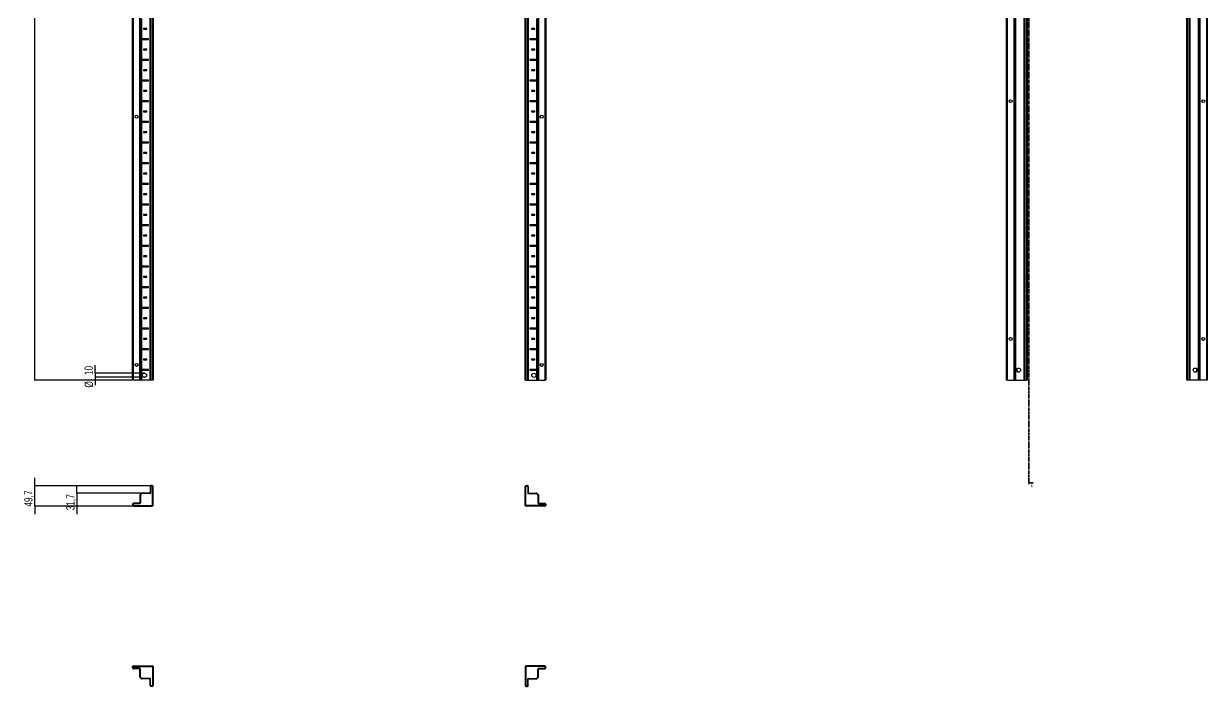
# Model space of a CAD drawing. Header units: millimetres. Extents: x -250 to 5425, y -1747 to 1452.
# Drawn here: x -250 to 2612, y -1747 to -144 of the extents above; entities that cross this region are included whole.
import ezdxf

# ---------------------------------------------------------------- set-up
doc = ezdxf.new("R2010")
doc.units = ezdxf.units.MM
doc.linetypes.add('CENTER', pattern=[10.16, 6.35, -1.27, 1.27, -1.27])
doc.layers.add('FORMAT', color=7, linetype='Continuous')
doc.styles.add('SLDTEXTSTYLE0', font='TXT', dxfattribs={"width": 0.75})
doc.dimstyles.new('SLDDIMSTYLE0', dxfattribs={"dimtxt": 20, "dimasz": 10, "dimexe": 0, "dimexo": 0.0625, "dimgap": 5, "dimtad": 2, "dimdec": 1, "dimrnd": 1e-09, "dimzin": 12, "dimdsep": 46, "dimtxsty": 'SLDTEXTSTYLE0', "dimsah": 1, "dimcen": 0.09, "dimadec": 0, "dimazin": 3, "dimtfac": 1, "dimtofl": 0, "dimtmove": 0, "dimatfit": 3, "dimfxl": 0, "dimfrac": 2, "dimtolj": 1, "dimtzin": 12, "dimarcsym": 0})
doc.dimstyles.new('SLDDIMSTYLE1', dxfattribs={"dimtxt": 20, "dimasz": 10, "dimexe": 0, "dimexo": 0.0625, "dimgap": 5, "dimtad": 2, "dimdec": 1, "dimrnd": 1e-09, "dimzin": 12, "dimdsep": 46, "dimtxsty": 'SLDTEXTSTYLE0', "dimsah": 1, "dimcen": 0.09, "dimadec": 0, "dimazin": 3, "dimtfac": 1, "dimtmove": 0, "dimatfit": 0, "dimfxl": 0, "dimfrac": 2, "dimtolj": 1, "dimtzin": 12, "dimarcsym": 0})

# ---------------------------------------------------------------- blocks, each defined once
blk = doc.blocks.new('_D')
at = {"layer": 'FORMAT'}
for p, q in [((35.2, 892.8), (-225.3, 892.8)), ((-224.3, 892.8), (-224.3, -1006.2)), ((35.2, -1006.2), (-225.3, -1006.2))]:
    blk.add_line(p, q, dxfattribs=at)
for points in [[(-224.3, 892.8), (-225.9, 882.8), (-222.8, 882.8)], [(-224.3, -1006.2), (-222.8, -996.2), (-225.9, -996.2)]]:
    blk.add_solid(points, dxfattribs=at)
at = {"layer": 'FORMAT', "insert": (-250.1, -86.3), "char_height": 20, "attachment_point": 1, "rotation": 90, "style": 'SLDTEXTSTYLE0'}
blk.add_mtext('1899', dxfattribs=at)
blk = doc.blocks.new('_D_3')
at = {"layer": 'FORMAT'}
for p, q in [((-77.2, -989.7), (-77.2, -970.5)), ((41.6, -989.7), (-78.2, -989.7)), ((41.6, -999.7), (-78.2, -999.7)), ((-77.2, -989.7), (-77.2, -999.7)), ((-77.2, -999.7), (-77.2, -1019))]:
    blk.add_line(p, q, dxfattribs=at)
for points in [[(-77.2, -989.7), (-75.7, -979.7), (-78.7, -979.7)], [(-77.2, -999.7), (-78.7, -1009.7), (-75.7, -1009.7)]]:
    blk.add_solid(points, dxfattribs=at)
at = {"layer": 'FORMAT', "char_height": 20, "attachment_point": 1, "rotation": 90, "style": 'SLDTEXTSTYLE0'}
for s, insert in [('10', (-103.3, -994.4)), ('%%c', (-103, -1024.6))]:
    blk.add_mtext(s, dxfattribs=dict(at, insert=insert))
blk = doc.blocks.new('_D_5')
at = {"layer": 'FORMAT'}
for p, q in [((-223.4, -1261.8), (-223.4, -1242.5)), ((57.3, -1261.8), (-224.4, -1261.8)), ((-223.4, -1311.5), (-223.4, -1261.8)), ((14.8, -1311.5), (-224.4, -1311.5)), ((-223.4, -1311.5), (-223.4, -1330.7))]:
    blk.add_line(p, q, dxfattribs=at)
for points in [[(-223.4, -1261.8), (-221.8, -1251.8), (-224.9, -1251.8)], [(-223.4, -1311.5), (-224.9, -1321.5), (-221.8, -1321.5)]]:
    blk.add_solid(points, dxfattribs=at)
at = {"layer": 'FORMAT', "insert": (-249.1, -1312.5), "char_height": 20, "attachment_point": 1, "rotation": 90, "style": 'SLDTEXTSTYLE0'}
blk.add_mtext('49,7', dxfattribs=at)
blk = doc.blocks.new('_D_6')
at = {"layer": 'FORMAT'}
for p, q in [((35.2, -1279.8), (-122.7, -1279.8)), ((-121.7, -1279.8), (-121.7, -1260.5)), ((-121.7, -1279.8), (-121.7, -1311.5)), ((14.8, -1311.5), (-122.7, -1311.5)), ((-121.7, -1311.5), (-121.7, -1330.7))]:
    blk.add_line(p, q, dxfattribs=at)
for points in [[(-121.7, -1279.8), (-120.2, -1269.8), (-123.3, -1269.8)], [(-121.7, -1311.5), (-123.3, -1321.5), (-120.2, -1321.5)]]:
    blk.add_solid(points, dxfattribs=at)
at = {"layer": 'FORMAT', "insert": (-147.5, -1321.5), "char_height": 20, "attachment_point": 1, "rotation": 90, "style": 'SLDTEXTSTYLE0'}
blk.add_mtext('31,7', dxfattribs=at)

msp = doc.modelspace()

# ---------------------------------------------------------------- linework, layer by layer
at = {"color": 7, "linetype": 'CENTER', "lineweight": 35}
msp.add_line((2179.83, 1344.64), (2179.83, -1258.12), dxfattribs=at)
at = {"color": 7, "linetype": 'Continuous', "lineweight": 25}
for p, q in [((12.79, -1006.24), (12.79, 892.76)), ((30.79, -1006.24), (30.79, 892.76)), ((32.58, -1006.24), (32.58, 892.76)), ((32.62, -1006.24), (32.62, 892.76)), ((55.29, -1006.24), (55.29, 892.76)), ((62.49, 892.76), (62.49, -1006.24)), ((962.49, -1006.24), (962.49, 892.76)), ((969.69, 892.76), (969.69, -1006.24)), ((992.36, 892.76), (992.36, -1006.24)), ((992.4, 892.76), (992.4, -1006.24)), ((994.19, 892.76), (994.19, -1006.24)), ((1012.19, 892.76), (1012.19, -1006.24)), ((2126.39, -1006.24), (2126.39, 892.76)), ((2146.19, 892.76), (2146.19, -1006.24)), ((2146.22, 892.76), (2146.22, -1006.24)), ((2168.89, -1006.24), (2168.89, 892.76)), ((2176.09, 892.76), (2176.09, -1006.24)), ((2562.09, -1006.24), (2562.09, 892.76)), ((2569.29, 892.76), (2569.29, -1006.24)), ((2591.97, -1006.24), (2591.97, 892.76)), ((2592, -1006.24), (2592, 892.76)), ((2611.79, 892.76), (2611.79, -1006.24)), ((2144.39, -180.99), (2144.39, -132.49)), ((2593.79, -132.49), (2593.79, -180.99)), ((47.14, -155.99), (39.14, -155.99)), ((39.14, -155.99), (39.14, -157.49)), ((39.89, -156.74), (39.14, -155.99)), ((39.89, -156.74), (39.14, -157.49)), ((39.14, -157.49), (47.14, -157.49)), ((46.39, -156.74), (39.89, -156.74)), ((46.39, -156.74), (47.14, -155.99)), ((46.39, -156.74), (47.14, -157.49)), ((47.14, -157.49), (47.14, -155.99)), ((985.84, -155.99), (977.84, -155.99)), ((977.84, -155.99), (977.84, -157.49)), ((978.59, -156.74), (977.84, -155.99)), ((978.59, -156.74), (977.84, -157.49)), ((977.84, -157.49), (985.84, -157.49)), ((978.59, -156.74), (985.09, -156.74)), ((985.09, -156.74), (985.84, -155.99)), ((985.09, -156.74), (985.84, -157.49)), ((985.84, -157.49), (985.84, -155.99)), ((34.75, -181.1), (34.75, -182.39)), ((35.39, -181.74), (34.75, -181.1)), ((35.39, -181.74), (34.75, -182.39)), ((51.64, -180.99), (35.24, -180.99)), ((35.24, -182.49), (51.64, -182.49)), ((50.89, -181.74), (35.39, -181.74)), ((50.89, -181.74), (51.64, -180.99)), ((50.89, -181.74), (51.64, -182.49)), ((51.64, -182.49), (51.64, -180.99)), ((989.74, -180.99), (973.34, -180.99)), ((973.34, -180.99), (973.34, -182.49)), ((974.09, -181.74), (973.34, -180.99)), ((974.09, -181.74), (973.34, -182.49)), ((973.34, -182.49), (989.74, -182.49)), ((974.09, -181.74), (989.59, -181.74)), ((989.59, -181.74), (990.23, -181.1)), ((989.59, -181.74), (990.23, -182.39)), ((990.23, -182.39), (990.23, -181.1)), ((2144.46, -181.1), (2144.39, -180.99)), ((2144.39, -180.99), (2144.39, -182.49)), ((2144.39, -182.49), (2144.46, -182.39)), ((2144.39, -230.99), (2144.39, -182.49)), ((2144.46, -182.39), (2144.46, -181.1)), ((2593.79, -180.99), (2593.73, -181.1)), ((2593.73, -181.1), (2593.73, -182.39)), ((2593.73, -182.39), (2593.79, -182.49)), ((2593.79, -182.49), (2593.79, -180.99)), ((2593.79, -182.49), (2593.79, -230.99)), ((47.14, -205.99), (39.14, -205.99)), ((39.14, -205.99), (39.14, -207.49)), ((39.89, -206.74), (39.14, -205.99)), ((39.89, -206.74), (39.14, -207.49)), ((39.14, -207.49), (47.14, -207.49)), ((46.39, -206.74), (39.89, -206.74)), ((46.39, -206.74), (47.14, -205.99)), ((46.39, -206.74), (47.14, -207.49)), ((47.14, -207.49), (47.14, -205.99)), ((985.84, -205.99), (977.84, -205.99)), ((977.84, -205.99), (977.84, -207.49)), ((978.59, -206.74), (977.84, -205.99)), ((978.59, -206.74), (977.84, -207.49)), ((977.84, -207.49), (985.84, -207.49)), ((978.59, -206.74), (985.09, -206.74)), ((985.09, -206.74), (985.84, -205.99)), ((985.09, -206.74), (985.84, -207.49)), ((985.84, -207.49), (985.84, -205.99)), ((34.75, -231.1), (34.75, -232.39)), ((35.39, -231.74), (34.75, -231.1)), ((35.39, -231.74), (34.75, -232.39)), ((51.64, -230.99), (35.24, -230.99)), ((35.24, -232.49), (51.64, -232.49)), ((50.89, -231.74), (35.39, -231.74)), ((47.14, -255.99), (39.14, -255.99)), ((39.14, -255.99), (39.14, -257.49)), ((39.89, -256.74), (39.14, -255.99)), ((39.89, -256.74), (39.14, -257.49)), ((39.14, -257.49), (47.14, -257.49)), ((46.39, -256.74), (39.89, -256.74)), ((46.39, -256.74), (47.14, -255.99)), ((46.39, -256.74), (47.14, -257.49)), ((47.14, -257.49), (47.14, -255.99)), ((50.89, -231.74), (51.64, -230.99)), ((50.89, -231.74), (51.64, -232.49)), ((51.64, -232.49), (51.64, -230.99)), ((989.74, -230.99), (973.34, -230.99)), ((973.34, -230.99), (973.34, -232.49)), ((974.09, -231.74), (973.34, -230.99)), ((974.09, -231.74), (973.34, -232.49)), ((973.34, -232.49), (989.74, -232.49)), ((974.09, -231.74), (989.59, -231.74)), ((985.84, -255.99), (977.84, -255.99)), ((977.84, -255.99), (977.84, -257.49)), ((978.59, -256.74), (977.84, -255.99)), ((978.59, -256.74), (977.84, -257.49)), ((977.84, -257.49), (985.84, -257.49)), ((978.59, -256.74), (985.09, -256.74)), ((985.09, -256.74), (985.84, -255.99)), ((985.09, -256.74), (985.84, -257.49)), ((985.84, -257.49), (985.84, -255.99)), ((989.59, -231.74), (990.23, -231.1)), ((989.59, -231.74), (990.23, -232.39)), ((990.23, -232.39), (990.23, -231.1)), ((2144.46, -231.1), (2144.39, -230.99)), ((2144.39, -230.99), (2144.39, -232.49)), ((2144.39, -232.49), (2144.46, -232.39)), ((2144.39, -280.99), (2144.39, -232.49)), ((2144.46, -232.39), (2144.46, -231.1)), ((2593.79, -230.99), (2593.73, -231.1)), ((2593.73, -231.1), (2593.73, -232.39)), ((2593.73, -232.39), (2593.79, -232.49)), ((2593.79, -232.49), (2593.79, -230.99)), ((2593.79, -232.49), (2593.79, -280.99)), ((34.75, -281.1), (34.75, -282.39)), ((35.39, -281.74), (34.75, -281.1)), ((35.39, -281.74), (34.75, -282.39)), ((51.64, -280.99), (35.24, -280.99)), ((35.24, -282.49), (51.64, -282.49)), ((50.89, -281.74), (35.39, -281.74)), ((50.89, -281.74), (51.64, -280.99)), ((50.89, -281.74), (51.64, -282.49)), ((51.64, -282.49), (51.64, -280.99)), ((989.74, -280.99), (973.34, -280.99)), ((973.34, -280.99), (973.34, -282.49)), ((974.09, -281.74), (973.34, -280.99)), ((974.09, -281.74), (973.34, -282.49)), ((973.34, -282.49), (989.74, -282.49)), ((974.09, -281.74), (989.59, -281.74)), ((989.59, -281.74), (990.23, -281.1)), ((989.59, -281.74), (990.23, -282.39)), ((990.23, -282.39), (990.23, -281.1)), ((2144.46, -281.1), (2144.39, -280.99)), ((2144.39, -280.99), (2144.39, -282.49)), ((2144.39, -282.49), (2144.46, -282.39)), ((2144.39, -330.99), (2144.39, -282.49)), ((2144.46, -282.39), (2144.46, -281.1)), ((2593.79, -280.99), (2593.73, -281.1)), ((2593.73, -281.1), (2593.73, -282.39)), ((2593.73, -282.39), (2593.79, -282.49)), ((2593.79, -282.49), (2593.79, -280.99)), ((2593.79, -282.49), (2593.79, -330.99)), ((47.14, -305.99), (39.14, -305.99)), ((39.14, -305.99), (39.14, -307.49)), ((39.89, -306.74), (39.14, -305.99)), ((39.89, -306.74), (39.14, -307.49)), ((39.14, -307.49), (47.14, -307.49)), ((46.39, -306.74), (39.89, -306.74)), ((46.39, -306.74), (47.14, -305.99)), ((46.39, -306.74), (47.14, -307.49)), ((47.14, -307.49), (47.14, -305.99)), ((985.84, -305.99), (977.84, -305.99)), ((977.84, -305.99), (977.84, -307.49)), ((978.59, -306.74), (977.84, -305.99)), ((978.59, -306.74), (977.84, -307.49)), ((977.84, -307.49), (985.84, -307.49)), ((978.59, -306.74), (985.09, -306.74)), ((985.09, -306.74), (985.84, -305.99)), ((985.09, -306.74), (985.84, -307.49)), ((985.84, -307.49), (985.84, -305.99)), ((34.75, -331.1), (34.75, -332.39)), ((35.39, -331.74), (34.75, -331.1)), ((35.39, -331.74), (34.75, -332.39)), ((51.64, -330.99), (35.24, -330.99)), ((35.24, -332.49), (51.64, -332.49)), ((50.89, -331.74), (35.39, -331.74)), ((50.89, -331.74), (51.64, -330.99)), ((50.89, -331.74), (51.64, -332.49)), ((51.64, -332.49), (51.64, -330.99)), ((989.74, -330.99), (973.34, -330.99)), ((973.34, -330.99), (973.34, -332.49)), ((974.09, -331.74), (973.34, -330.99)), ((974.09, -331.74), (973.34, -332.49)), ((973.34, -332.49), (989.74, -332.49)), ((974.09, -331.74), (989.59, -331.74)), ((989.59, -331.74), (990.23, -331.1)), ((989.59, -331.74), (990.23, -332.39)), ((990.23, -332.39), (990.23, -331.1)), ((2144.46, -331.1), (2144.39, -330.99)), ((2144.39, -330.99), (2144.39, -332.49)), ((2144.39, -332.49), (2144.46, -332.39)), ((2144.39, -380.99), (2144.39, -332.49)), ((2144.46, -332.39), (2144.46, -331.1)), ((2593.79, -330.99), (2593.73, -331.1)), ((2593.73, -331.1), (2593.73, -332.39)), ((2593.73, -332.39), (2593.79, -332.49)), ((2593.79, -332.49), (2593.79, -330.99)), ((2593.79, -332.49), (2593.79, -380.99)), ((47.14, -355.99), (39.14, -355.99)), ((39.14, -355.99), (39.14, -357.49)), ((39.89, -356.74), (39.14, -355.99)), ((39.89, -356.74), (39.14, -357.49)), ((39.14, -357.49), (47.14, -357.49)), ((46.39, -356.74), (39.89, -356.74)), ((46.39, -356.74), (47.14, -355.99)), ((46.39, -356.74), (47.14, -357.49)), ((47.14, -357.49), (47.14, -355.99)), ((985.84, -355.99), (977.84, -355.99)), ((977.84, -355.99), (977.84, -357.49)), ((978.59, -356.74), (977.84, -355.99)), ((978.59, -356.74), (977.84, -357.49)), ((977.84, -357.49), (985.84, -357.49)), ((978.59, -356.74), (985.09, -356.74)), ((985.09, -356.74), (985.84, -355.99)), ((985.09, -356.74), (985.84, -357.49)), ((985.84, -357.49), (985.84, -355.99)), ((34.75, -381.1), (34.75, -382.39)), ((35.39, -381.74), (34.75, -381.1)), ((35.39, -381.74), (34.75, -382.39)), ((51.64, -380.99), (35.24, -380.99)), ((35.24, -382.49), (51.64, -382.49)), ((50.89, -381.74), (35.39, -381.74)), ((50.89, -381.74), (51.64, -380.99)), ((50.89, -381.74), (51.64, -382.49)), ((51.64, -382.49), (51.64, -380.99)), ((989.74, -380.99), (973.34, -380.99)), ((973.34, -380.99), (973.34, -382.49)), ((974.09, -381.74), (973.34, -380.99)), ((974.09, -381.74), (973.34, -382.49)), ((973.34, -382.49), (989.74, -382.49)), ((974.09, -381.74), (989.59, -381.74)), ((989.59, -381.74), (990.23, -381.1)), ((989.59, -381.74), (990.23, -382.39)), ((990.23, -382.39), (990.23, -381.1)), ((2144.46, -381.1), (2144.39, -380.99)), ((2144.39, -380.99), (2144.39, -382.49)), ((2144.39, -382.49), (2144.46, -382.39)), ((2144.39, -430.99), (2144.39, -382.49)), ((2144.46, -382.39), (2144.46, -381.1)), ((2593.79, -380.99), (2593.73, -381.1)), ((2593.73, -381.1), (2593.73, -382.39)), ((2593.73, -382.39), (2593.79, -382.49)), ((2593.79, -382.49), (2593.79, -380.99)), ((2593.79, -382.49), (2593.79, -430.99)), ((47.14, -405.99), (39.14, -405.99)), ((39.14, -405.99), (39.14, -407.49)), ((39.89, -406.74), (39.14, -405.99)), ((39.89, -406.74), (39.14, -407.49)), ((39.14, -407.49), (47.14, -407.49)), ((46.39, -406.74), (39.89, -406.74)), ((46.39, -406.74), (47.14, -405.99)), ((46.39, -406.74), (47.14, -407.49)), ((47.14, -407.49), (47.14, -405.99)), ((985.84, -405.99), (977.84, -405.99)), ((977.84, -405.99), (977.84, -407.49)), ((978.59, -406.74), (977.84, -405.99)), ((978.59, -406.74), (977.84, -407.49)), ((977.84, -407.49), (985.84, -407.49)), ((978.59, -406.74), (985.09, -406.74)), ((985.09, -406.74), (985.84, -405.99)), ((985.09, -406.74), (985.84, -407.49)), ((985.84, -407.49), (985.84, -405.99)), ((34.75, -431.1), (34.75, -432.39)), ((35.39, -431.74), (34.75, -431.1)), ((35.39, -431.74), (34.75, -432.39)), ((51.64, -430.99), (35.24, -430.99)), ((35.24, -432.49), (51.64, -432.49)), ((50.89, -431.74), (35.39, -431.74)), ((47.14, -455.99), (39.14, -455.99)), ((39.14, -455.99), (39.14, -457.49)), ((39.89, -456.74), (39.14, -455.99)), ((39.89, -456.74), (39.14, -457.49)), ((39.14, -457.49), (47.14, -457.49)), ((46.39, -456.74), (39.89, -456.74)), ((46.39, -456.74), (47.14, -455.99)), ((46.39, -456.74), (47.14, -457.49)), ((47.14, -457.49), (47.14, -455.99)), ((50.89, -431.74), (51.64, -430.99)), ((50.89, -431.74), (51.64, -432.49)), ((51.64, -432.49), (51.64, -430.99)), ((989.74, -430.99), (973.34, -430.99)), ((973.34, -430.99), (973.34, -432.49)), ((974.09, -431.74), (973.34, -430.99)), ((974.09, -431.74), (973.34, -432.49)), ((973.34, -432.49), (989.74, -432.49)), ((974.09, -431.74), (989.59, -431.74)), ((985.84, -455.99), (977.84, -455.99)), ((977.84, -455.99), (977.84, -457.49)), ((978.59, -456.74), (977.84, -455.99)), ((978.59, -456.74), (977.84, -457.49)), ((977.84, -457.49), (985.84, -457.49)), ((978.59, -456.74), (985.09, -456.74)), ((985.09, -456.74), (985.84, -455.99)), ((985.09, -456.74), (985.84, -457.49)), ((985.84, -457.49), (985.84, -455.99)), ((989.59, -431.74), (990.23, -431.1)), ((989.59, -431.74), (990.23, -432.39)), ((990.23, -432.39), (990.23, -431.1)), ((2144.46, -431.1), (2144.39, -430.99)), ((2144.39, -430.99), (2144.39, -432.49)), ((2144.39, -432.49), (2144.46, -432.39)), ((2144.39, -480.99), (2144.39, -432.49)), ((2144.46, -432.39), (2144.46, -431.1)), ((2593.79, -430.99), (2593.73, -431.1)), ((2593.73, -431.1), (2593.73, -432.39)), ((2593.73, -432.39), (2593.79, -432.49)), ((2593.79, -432.49), (2593.79, -430.99)), ((2593.79, -432.49), (2593.79, -480.99)), ((34.75, -481.1), (34.75, -482.39)), ((35.39, -481.74), (34.75, -481.1)), ((35.39, -481.74), (34.75, -482.39)), ((51.64, -480.99), (35.24, -480.99)), ((35.24, -482.49), (51.64, -482.49)), ((50.89, -481.74), (35.39, -481.74)), ((50.89, -481.74), (51.64, -480.99)), ((50.89, -481.74), (51.64, -482.49)), ((51.64, -482.49), (51.64, -480.99)), ((989.74, -480.99), (973.34, -480.99)), ((973.34, -480.99), (973.34, -482.49)), ((974.09, -481.74), (973.34, -480.99)), ((974.09, -481.74), (973.34, -482.49)), ((973.34, -482.49), (989.74, -482.49)), ((974.09, -481.74), (989.59, -481.74)), ((989.59, -481.74), (990.23, -481.1)), ((989.59, -481.74), (990.23, -482.39)), ((990.23, -482.39), (990.23, -481.1)), ((2144.46, -481.1), (2144.39, -480.99)), ((2144.39, -480.99), (2144.39, -482.49)), ((2144.39, -482.49), (2144.46, -482.39)), ((2144.39, -530.99), (2144.39, -482.49)), ((2144.46, -482.39), (2144.46, -481.1)), ((2593.79, -480.99), (2593.73, -481.1)), ((2593.73, -481.1), (2593.73, -482.39)), ((2593.73, -482.39), (2593.79, -482.49)), ((2593.79, -482.49), (2593.79, -480.99)), ((2593.79, -482.49), (2593.79, -530.99)), ((47.14, -505.99), (39.14, -505.99)), ((39.14, -505.99), (39.14, -507.49)), ((39.89, -506.74), (39.14, -505.99)), ((39.89, -506.74), (39.14, -507.49)), ((39.14, -507.49), (47.14, -507.49)), ((46.39, -506.74), (39.89, -506.74)), ((46.39, -506.74), (47.14, -505.99)), ((46.39, -506.74), (47.14, -507.49)), ((47.14, -507.49), (47.14, -505.99)), ((985.84, -505.99), (977.84, -505.99)), ((977.84, -505.99), (977.84, -507.49)), ((978.59, -506.74), (977.84, -505.99)), ((978.59, -506.74), (977.84, -507.49)), ((977.84, -507.49), (985.84, -507.49)), ((978.59, -506.74), (985.09, -506.74)), ((985.09, -506.74), (985.84, -505.99)), ((985.09, -506.74), (985.84, -507.49)), ((985.84, -507.49), (985.84, -505.99)), ((34.75, -531.1), (34.75, -532.39)), ((35.39, -531.74), (34.75, -531.1)), ((35.39, -531.74), (34.75, -532.39)), ((51.64, -530.99), (35.24, -530.99)), ((35.24, -532.49), (51.64, -532.49)), ((50.89, -531.74), (35.39, -531.74)), ((50.89, -531.74), (51.64, -530.99)), ((50.89, -531.74), (51.64, -532.49)), ((51.64, -532.49), (51.64, -530.99)), ((989.74, -530.99), (973.34, -530.99)), ((973.34, -530.99), (973.34, -532.49)), ((974.09, -531.74), (973.34, -530.99)), ((974.09, -531.74), (973.34, -532.49)), ((973.34, -532.49), (989.74, -532.49)), ((974.09, -531.74), (989.59, -531.74)), ((989.59, -531.74), (990.23, -531.1)), ((989.59, -531.74), (990.23, -532.39)), ((990.23, -532.39), (990.23, -531.1)), ((2144.46, -531.1), (2144.39, -530.99)), ((2144.39, -530.99), (2144.39, -532.49)), ((2144.39, -532.49), (2144.46, -532.39)), ((2144.39, -580.99), (2144.39, -532.49)), ((2144.46, -532.39), (2144.46, -531.1)), ((2593.79, -530.99), (2593.73, -531.1)), ((2593.73, -531.1), (2593.73, -532.39)), ((2593.73, -532.39), (2593.79, -532.49)), ((2593.79, -532.49), (2593.79, -530.99)), ((2593.79, -532.49), (2593.79, -580.99)), ((47.14, -555.99), (39.14, -555.99)), ((39.14, -555.99), (39.14, -557.49)), ((39.89, -556.74), (39.14, -555.99)), ((39.89, -556.74), (39.14, -557.49)), ((39.14, -557.49), (47.14, -557.49)), ((46.39, -556.74), (39.89, -556.74)), ((46.39, -556.74), (47.14, -555.99)), ((46.39, -556.74), (47.14, -557.49)), ((47.14, -557.49), (47.14, -555.99)), ((985.84, -555.99), (977.84, -555.99)), ((977.84, -555.99), (977.84, -557.49)), ((978.59, -556.74), (977.84, -555.99)), ((978.59, -556.74), (977.84, -557.49)), ((977.84, -557.49), (985.84, -557.49)), ((978.59, -556.74), (985.09, -556.74)), ((985.09, -556.74), (985.84, -555.99)), ((985.09, -556.74), (985.84, -557.49)), ((985.84, -557.49), (985.84, -555.99)), ((34.75, -581.1), (34.75, -582.39)), ((35.39, -581.74), (34.75, -581.1)), ((35.39, -581.74), (34.75, -582.39)), ((51.64, -580.99), (35.24, -580.99)), ((35.24, -582.49), (51.64, -582.49)), ((50.89, -581.74), (35.39, -581.74)), ((50.89, -581.74), (51.64, -580.99)), ((50.89, -581.74), (51.64, -582.49)), ((51.64, -582.49), (51.64, -580.99)), ((989.74, -580.99), (973.34, -580.99)), ((973.34, -580.99), (973.34, -582.49)), ((974.09, -581.74), (973.34, -580.99)), ((974.09, -581.74), (973.34, -582.49)), ((973.34, -582.49), (989.74, -582.49)), ((974.09, -581.74), (989.59, -581.74)), ((989.59, -581.74), (990.23, -581.1)), ((989.59, -581.74), (990.23, -582.39)), ((990.23, -582.39), (990.23, -581.1)), ((2144.46, -581.1), (2144.39, -580.99)), ((2144.39, -580.99), (2144.39, -582.49)), ((2144.39, -582.49), (2144.46, -582.39)), ((2144.39, -630.99), (2144.39, -582.49)), ((2144.46, -582.39), (2144.46, -581.1)), ((2593.79, -580.99), (2593.73, -581.1)), ((2593.73, -581.1), (2593.73, -582.39)), ((2593.73, -582.39), (2593.79, -582.49)), ((2593.79, -582.49), (2593.79, -580.99)), ((2593.79, -582.49), (2593.79, -630.99)), ((47.14, -605.99), (39.14, -605.99)), ((39.14, -605.99), (39.14, -607.49)), ((39.89, -606.74), (39.14, -605.99)), ((39.89, -606.74), (39.14, -607.49)), ((39.14, -607.49), (47.14, -607.49)), ((46.39, -606.74), (39.89, -606.74)), ((46.39, -606.74), (47.14, -605.99)), ((46.39, -606.74), (47.14, -607.49)), ((47.14, -607.49), (47.14, -605.99)), ((985.84, -605.99), (977.84, -605.99)), ((977.84, -605.99), (977.84, -607.49)), ((978.59, -606.74), (977.84, -605.99)), ((978.59, -606.74), (977.84, -607.49)), ((977.84, -607.49), (985.84, -607.49)), ((978.59, -606.74), (985.09, -606.74)), ((985.09, -606.74), (985.84, -605.99)), ((985.09, -606.74), (985.84, -607.49)), ((985.84, -607.49), (985.84, -605.99)), ((34.75, -631.1), (34.75, -632.39)), ((35.39, -631.74), (34.75, -631.1)), ((35.39, -631.74), (34.75, -632.39)), ((51.64, -630.99), (35.24, -630.99)), ((35.24, -632.49), (51.64, -632.49)), ((50.89, -631.74), (35.39, -631.74)), ((47.14, -655.99), (39.14, -655.99)), ((39.14, -655.99), (39.14, -657.49)), ((39.89, -656.74), (39.14, -655.99)), ((39.89, -656.74), (39.14, -657.49)), ((39.14, -657.49), (47.14, -657.49)), ((46.39, -656.74), (39.89, -656.74)), ((46.39, -656.74), (47.14, -655.99)), ((46.39, -656.74), (47.14, -657.49)), ((47.14, -657.49), (47.14, -655.99)), ((50.89, -631.74), (51.64, -630.99)), ((50.89, -631.74), (51.64, -632.49)), ((51.64, -632.49), (51.64, -630.99)), ((989.74, -630.99), (973.34, -630.99)), ((973.34, -630.99), (973.34, -632.49)), ((974.09, -631.74), (973.34, -630.99)), ((974.09, -631.74), (973.34, -632.49)), ((973.34, -632.49), (989.74, -632.49)), ((974.09, -631.74), (989.59, -631.74)), ((985.84, -655.99), (977.84, -655.99)), ((977.84, -655.99), (977.84, -657.49)), ((978.59, -656.74), (977.84, -655.99)), ((978.59, -656.74), (977.84, -657.49)), ((977.84, -657.49), (985.84, -657.49)), ((978.59, -656.74), (985.09, -656.74)), ((985.09, -656.74), (985.84, -655.99)), ((985.09, -656.74), (985.84, -657.49)), ((985.84, -657.49), (985.84, -655.99)), ((989.59, -631.74), (990.23, -631.1)), ((989.59, -631.74), (990.23, -632.39)), ((990.23, -632.39), (990.23, -631.1)), ((2144.46, -631.1), (2144.39, -630.99)), ((2144.39, -630.99), (2144.39, -632.49)), ((2144.39, -632.49), (2144.46, -632.39)), ((2144.39, -680.99), (2144.39, -632.49)), ((2144.46, -632.39), (2144.46, -631.1)), ((2593.79, -630.99), (2593.73, -631.1)), ((2593.73, -631.1), (2593.73, -632.39)), ((2593.73, -632.39), (2593.79, -632.49)), ((2593.79, -632.49), (2593.79, -630.99)), ((2593.79, -632.49), (2593.79, -680.99)), ((34.75, -681.1), (34.75, -682.39)), ((35.39, -681.74), (34.75, -681.1)), ((35.39, -681.74), (34.75, -682.39)), ((51.64, -680.99), (35.24, -680.99)), ((35.24, -682.49), (51.64, -682.49)), ((50.89, -681.74), (35.39, -681.74)), ((50.89, -681.74), (51.64, -680.99)), ((50.89, -681.74), (51.64, -682.49)), ((51.64, -682.49), (51.64, -680.99)), ((989.74, -680.99), (973.34, -680.99)), ((973.34, -680.99), (973.34, -682.49)), ((974.09, -681.74), (973.34, -680.99)), ((974.09, -681.74), (973.34, -682.49)), ((973.34, -682.49), (989.74, -682.49)), ((974.09, -681.74), (989.59, -681.74)), ((989.59, -681.74), (990.23, -681.1)), ((989.59, -681.74), (990.23, -682.39)), ((990.23, -682.39), (990.23, -681.1)), ((2144.46, -681.1), (2144.39, -680.99)), ((2144.39, -680.99), (2144.39, -682.49)), ((2144.39, -682.49), (2144.46, -682.39)), ((2144.39, -730.99), (2144.39, -682.49)), ((2144.46, -682.39), (2144.46, -681.1)), ((2593.79, -680.99), (2593.73, -681.1)), ((2593.73, -681.1), (2593.73, -682.39)), ((2593.73, -682.39), (2593.79, -682.49)), ((2593.79, -682.49), (2593.79, -680.99)), ((2593.79, -682.49), (2593.79, -730.99)), ((47.14, -705.99), (39.14, -705.99)), ((39.14, -705.99), (39.14, -707.49)), ((39.89, -706.74), (39.14, -705.99)), ((39.89, -706.74), (39.14, -707.49)), ((39.14, -707.49), (47.14, -707.49)), ((46.39, -706.74), (39.89, -706.74)), ((46.39, -706.74), (47.14, -705.99)), ((46.39, -706.74), (47.14, -707.49)), ((47.14, -707.49), (47.14, -705.99)), ((985.84, -705.99), (977.84, -705.99)), ((977.84, -705.99), (977.84, -707.49)), ((978.59, -706.74), (977.84, -705.99)), ((978.59, -706.74), (977.84, -707.49)), ((977.84, -707.49), (985.84, -707.49)), ((978.59, -706.74), (985.09, -706.74)), ((985.09, -706.74), (985.84, -705.99)), ((985.09, -706.74), (985.84, -707.49)), ((985.84, -707.49), (985.84, -705.99)), ((34.75, -731.1), (34.75, -732.39)), ((35.39, -731.74), (34.75, -731.1)), ((35.39, -731.74), (34.75, -732.39)), ((51.64, -730.99), (35.24, -730.99)), ((35.24, -732.49), (51.64, -732.49)), ((50.89, -731.74), (35.39, -731.74)), ((50.89, -731.74), (51.64, -730.99)), ((50.89, -731.74), (51.64, -732.49)), ((51.64, -732.49), (51.64, -730.99)), ((989.74, -730.99), (973.34, -730.99)), ((973.34, -730.99), (973.34, -732.49)), ((974.09, -731.74), (973.34, -730.99)), ((974.09, -731.74), (973.34, -732.49)), ((973.34, -732.49), (989.74, -732.49)), ((974.09, -731.74), (989.59, -731.74)), ((989.59, -731.74), (990.23, -731.1)), ((989.59, -731.74), (990.23, -732.39)), ((990.23, -732.39), (990.23, -731.1)), ((2144.46, -731.1), (2144.39, -730.99)), ((2144.39, -730.99), (2144.39, -732.49)), ((2144.39, -732.49), (2144.46, -732.39)), ((2144.39, -780.99), (2144.39, -732.49)), ((2144.46, -732.39), (2144.46, -731.1)), ((2593.79, -730.99), (2593.73, -731.1)), ((2593.73, -731.1), (2593.73, -732.39)), ((2593.73, -732.39), (2593.79, -732.49)), ((2593.79, -732.49), (2593.79, -730.99)), ((2593.79, -732.49), (2593.79, -780.99)), ((47.14, -755.99), (39.14, -755.99)), ((39.14, -755.99), (39.14, -757.49)), ((39.89, -756.74), (39.14, -755.99)), ((39.89, -756.74), (39.14, -757.49)), ((39.14, -757.49), (47.14, -757.49)), ((46.39, -756.74), (39.89, -756.74)), ((46.39, -756.74), (47.14, -755.99)), ((46.39, -756.74), (47.14, -757.49)), ((47.14, -757.49), (47.14, -755.99)), ((985.84, -755.99), (977.84, -755.99)), ((977.84, -755.99), (977.84, -757.49)), ((978.59, -756.74), (977.84, -755.99)), ((978.59, -756.74), (977.84, -757.49)), ((977.84, -757.49), (985.84, -757.49)), ((978.59, -756.74), (985.09, -756.74)), ((985.09, -756.74), (985.84, -755.99)), ((985.09, -756.74), (985.84, -757.49)), ((985.84, -757.49), (985.84, -755.99)), ((34.75, -781.1), (34.75, -782.39)), ((35.39, -781.74), (34.75, -781.1)), ((35.39, -781.74), (34.75, -782.39)), ((51.64, -780.99), (35.24, -780.99)), ((35.24, -782.49), (51.64, -782.49)), ((50.89, -781.74), (35.39, -781.74)), ((50.89, -781.74), (51.64, -780.99)), ((50.89, -781.74), (51.64, -782.49)), ((51.64, -782.49), (51.64, -780.99)), ((989.74, -780.99), (973.34, -780.99)), ((973.34, -780.99), (973.34, -782.49)), ((974.09, -781.74), (973.34, -780.99)), ((974.09, -781.74), (973.34, -782.49)), ((973.34, -782.49), (989.74, -782.49)), ((974.09, -781.74), (989.59, -781.74)), ((989.59, -781.74), (990.23, -781.1)), ((989.59, -781.74), (990.23, -782.39)), ((990.23, -782.39), (990.23, -781.1)), ((2144.46, -781.1), (2144.39, -780.99)), ((2144.39, -780.99), (2144.39, -782.49)), ((2144.39, -782.49), (2144.46, -782.39)), ((2144.39, -830.99), (2144.39, -782.49)), ((2144.46, -782.39), (2144.46, -781.1)), ((2593.79, -780.99), (2593.73, -781.1)), ((2593.73, -781.1), (2593.73, -782.39)), ((2593.73, -782.39), (2593.79, -782.49)), ((2593.79, -782.49), (2593.79, -780.99)), ((2593.79, -782.49), (2593.79, -830.99)), ((47.14, -805.99), (39.14, -805.99)), ((39.14, -805.99), (39.14, -807.49)), ((39.89, -806.74), (39.14, -805.99)), ((39.89, -806.74), (39.14, -807.49)), ((39.14, -807.49), (47.14, -807.49)), ((46.39, -806.74), (39.89, -806.74)), ((46.39, -806.74), (47.14, -805.99)), ((46.39, -806.74), (47.14, -807.49)), ((47.14, -807.49), (47.14, -805.99)), ((985.84, -805.99), (977.84, -805.99)), ((977.84, -805.99), (977.84, -807.49)), ((978.59, -806.74), (977.84, -805.99)), ((978.59, -806.74), (977.84, -807.49)), ((977.84, -807.49), (985.84, -807.49)), ((978.59, -806.74), (985.09, -806.74)), ((985.09, -806.74), (985.84, -805.99)), ((985.09, -806.74), (985.84, -807.49)), ((985.84, -807.49), (985.84, -805.99)), ((34.75, -831.1), (34.75, -832.39)), ((35.39, -831.74), (34.75, -831.1)), ((35.39, -831.74), (34.75, -832.39)), ((51.64, -830.99), (35.24, -830.99)), ((35.24, -832.49), (51.64, -832.49)), ((50.89, -831.74), (35.39, -831.74)), ((47.14, -855.99), (39.14, -855.99)), ((39.14, -855.99), (39.14, -857.49)), ((39.89, -856.74), (39.14, -855.99)), ((39.89, -856.74), (39.14, -857.49)), ((39.14, -857.49), (47.14, -857.49)), ((46.39, -856.74), (39.89, -856.74)), ((46.39, -856.74), (47.14, -855.99)), ((46.39, -856.74), (47.14, -857.49)), ((47.14, -857.49), (47.14, -855.99)), ((50.89, -831.74), (51.64, -830.99)), ((50.89, -831.74), (51.64, -832.49)), ((51.64, -832.49), (51.64, -830.99)), ((989.74, -830.99), (973.34, -830.99)), ((973.34, -830.99), (973.34, -832.49)), ((974.09, -831.74), (973.34, -830.99)), ((974.09, -831.74), (973.34, -832.49)), ((973.34, -832.49), (989.74, -832.49)), ((974.09, -831.74), (989.59, -831.74)), ((985.84, -855.99), (977.84, -855.99)), ((977.84, -855.99), (977.84, -857.49)), ((978.59, -856.74), (977.84, -855.99)), ((978.59, -856.74), (977.84, -857.49)), ((977.84, -857.49), (985.84, -857.49)), ((978.59, -856.74), (985.09, -856.74)), ((985.09, -856.74), (985.84, -855.99)), ((985.09, -856.74), (985.84, -857.49)), ((985.84, -857.49), (985.84, -855.99)), ((989.59, -831.74), (990.23, -831.1)), ((989.59, -831.74), (990.23, -832.39)), ((990.23, -832.39), (990.23, -831.1)), ((2144.46, -831.1), (2144.39, -830.99)), ((2144.39, -830.99), (2144.39, -832.49)), ((2144.39, -832.49), (2144.46, -832.39)), ((2144.39, -880.99), (2144.39, -832.49)), ((2144.46, -832.39), (2144.46, -831.1)), ((2593.79, -830.99), (2593.73, -831.1)), ((2593.73, -831.1), (2593.73, -832.39)), ((2593.73, -832.39), (2593.79, -832.49)), ((2593.79, -832.49), (2593.79, -830.99)), ((2593.79, -832.49), (2593.79, -880.99)), ((34.75, -881.1), (34.75, -882.39)), ((35.39, -881.74), (34.75, -881.1)), ((35.39, -881.74), (34.75, -882.39)), ((51.64, -880.99), (35.24, -880.99)), ((35.24, -882.49), (51.64, -882.49)), ((50.89, -881.74), (35.39, -881.74)), ((50.89, -881.74), (51.64, -880.99)), ((50.89, -881.74), (51.64, -882.49)), ((51.64, -882.49), (51.64, -880.99)), ((989.74, -880.99), (973.34, -880.99)), ((973.34, -880.99), (973.34, -882.49)), ((974.09, -881.74), (973.34, -880.99)), ((974.09, -881.74), (973.34, -882.49)), ((973.34, -882.49), (989.74, -882.49)), ((974.09, -881.74), (989.59, -881.74)), ((989.59, -881.74), (990.23, -881.1)), ((989.59, -881.74), (990.23, -882.39)), ((990.23, -882.39), (990.23, -881.1)), ((2144.46, -881.1), (2144.39, -880.99)), ((2144.39, -880.99), (2144.39, -882.49)), ((2144.39, -882.49), (2144.46, -882.39)), ((2144.39, -930.99), (2144.39, -882.49)), ((2144.46, -882.39), (2144.46, -881.1)), ((2593.79, -880.99), (2593.73, -881.1)), ((2593.73, -881.1), (2593.73, -882.39)), ((2593.73, -882.39), (2593.79, -882.49)), ((2593.79, -882.49), (2593.79, -880.99)), ((2593.79, -882.49), (2593.79, -930.99)), ((47.14, -905.99), (39.14, -905.99)), ((39.14, -905.99), (39.14, -907.49)), ((39.89, -906.74), (39.14, -905.99)), ((39.89, -906.74), (39.14, -907.49)), ((39.14, -907.49), (47.14, -907.49)), ((46.39, -906.74), (39.89, -906.74)), ((46.39, -906.74), (47.14, -905.99)), ((46.39, -906.74), (47.14, -907.49)), ((47.14, -907.49), (47.14, -905.99)), ((977.84, -905.99), (977.84, -907.49)), ((985.84, -905.99), (977.84, -905.99)), ((978.59, -906.74), (977.84, -905.99)), ((978.59, -906.74), (977.84, -907.49)), ((977.84, -907.49), (985.84, -907.49)), ((978.59, -906.74), (985.09, -906.74)), ((985.09, -906.74), (985.84, -905.99)), ((985.09, -906.74), (985.84, -907.49)), ((985.84, -907.49), (985.84, -905.99)), ((34.75, -931.1), (34.75, -932.39)), ((35.39, -931.74), (34.75, -931.1)), ((35.39, -931.74), (34.75, -932.39)), ((51.64, -930.99), (35.24, -930.99)), ((35.24, -932.49), (51.64, -932.49)), ((50.89, -931.74), (35.39, -931.74)), ((50.89, -931.74), (51.64, -930.99)), ((50.89, -931.74), (51.64, -932.49)), ((51.64, -932.49), (51.64, -930.99)), ((989.74, -930.99), (973.34, -930.99)), ((973.34, -930.99), (973.34, -932.49)), ((974.09, -931.74), (973.34, -930.99)), ((974.09, -931.74), (973.34, -932.49)), ((973.34, -932.49), (989.74, -932.49)), ((974.09, -931.74), (989.59, -931.74)), ((989.59, -931.74), (990.23, -931.1)), ((989.59, -931.74), (990.23, -932.39)), ((990.23, -932.39), (990.23, -931.1)), ((2144.46, -931.1), (2144.39, -930.99)), ((2144.39, -930.99), (2144.39, -932.49)), ((2144.39, -932.49), (2144.46, -932.39)), ((2144.39, -980.99), (2144.39, -932.49)), ((2144.46, -932.39), (2144.46, -931.1)), ((2593.79, -930.99), (2593.73, -931.1)), ((2593.73, -931.1), (2593.73, -932.39)), ((2593.73, -932.39), (2593.79, -932.49)), ((2593.79, -932.49), (2593.79, -930.99)), ((2593.79, -932.49), (2593.79, -980.99)), ((47.14, -955.99), (39.14, -955.99)), ((39.14, -955.99), (39.14, -957.49)), ((39.89, -956.74), (39.14, -955.99)), ((39.89, -956.74), (39.14, -957.49)), ((39.14, -957.49), (47.14, -957.49)), ((46.39, -956.74), (39.89, -956.74)), ((46.39, -956.74), (47.14, -955.99)), ((46.39, -956.74), (47.14, -957.49)), ((47.14, -957.49), (47.14, -955.99)), ((977.84, -955.99), (977.84, -957.49)), ((985.84, -955.99), (977.84, -955.99)), ((978.59, -956.74), (977.84, -955.99)), ((978.59, -956.74), (977.84, -957.49)), ((977.84, -957.49), (985.84, -957.49)), ((978.59, -956.74), (985.09, -956.74)), ((985.09, -956.74), (985.84, -955.99)), ((985.09, -956.74), (985.84, -957.49)), ((985.84, -957.49), (985.84, -955.99)), ((34.75, -981.1), (34.75, -982.39)), ((35.39, -981.74), (34.75, -981.1)), ((35.39, -981.74), (34.75, -982.39)), ((51.64, -980.99), (35.24, -980.99)), ((35.24, -982.49), (51.64, -982.49)), ((50.89, -981.74), (35.39, -981.74)), ((50.89, -981.74), (51.64, -980.99)), ((50.89, -981.74), (51.64, -982.49)), ((51.64, -982.49), (51.64, -980.99)), ((989.74, -980.99), (973.34, -980.99)), ((973.34, -980.99), (973.34, -982.49)), ((974.09, -981.74), (973.34, -980.99)), ((974.09, -981.74), (973.34, -982.49)), ((973.34, -982.49), (989.74, -982.49)), ((974.09, -981.74), (989.59, -981.74)), ((989.59, -981.74), (990.23, -981.1)), ((989.59, -981.74), (990.23, -982.39)), ((990.23, -982.39), (990.23, -981.1)), ((2144.46, -981.1), (2144.39, -980.99)), ((2144.39, -980.99), (2144.39, -982.49)), ((2144.39, -982.49), (2144.46, -982.39)), ((2144.39, -1006.24), (2144.39, -982.49)), ((2144.46, -982.39), (2144.46, -981.1)), ((2154.44, -987.18), (2154.44, -986.77)), ((2583.74, -986.77), (2583.74, -987.18)), ((2593.79, -980.99), (2593.73, -981.1)), ((2593.73, -981.1), (2593.73, -982.39)), ((2593.73, -982.39), (2593.79, -982.49)), ((2593.79, -982.49), (2593.79, -980.99)), ((2593.79, -982.49), (2593.79, -1006.24)), ((14.79, -1006.24), (12.79, -1006.24)), ((30.14, -1006.24), (14.79, -1006.24)), ((30.79, -1006.24), (30.14, -1006.24)), ((31.38, -1006.24), (30.79, -1006.24)), ((32.58, -1006.24), (31.38, -1006.24)), ((32.62, -1006.24), (32.58, -1006.24)), ((33.82, -1006.24), (32.62, -1006.24)), ((35.24, -1006.24), (33.82, -1006.24)), ((54.64, -1006.24), (35.24, -1006.24)), ((55.29, -1006.24), (54.64, -1006.24)), ((57.29, -1006.24), (55.29, -1006.24)), ((60.49, -1006.24), (57.29, -1006.24)), ((62.49, -1006.24), (60.49, -1006.24)), ((964.49, -1006.24), (962.49, -1006.24)), ((964.49, -1006.24), (967.69, -1006.24)), ((969.69, -1006.24), (967.69, -1006.24)), ((970.34, -1006.24), (969.69, -1006.24)), ((970.34, -1006.24), (989.74, -1006.24)), ((991.16, -1006.24), (989.74, -1006.24)), ((991.16, -1006.24), (992.36, -1006.24)), ((992.36, -1006.24), (992.4, -1006.24)), ((992.4, -1006.24), (993.6, -1006.24)), ((994.19, -1006.24), (993.6, -1006.24)), ((994.84, -1006.24), (994.19, -1006.24)), ((994.84, -1006.24), (1010.19, -1006.24)), ((1012.19, -1006.24), (1010.19, -1006.24)), ((2128.39, -1006.24), (2126.39, -1006.24)), ((2128.39, -1006.24), (2143.74, -1006.24)), ((2144.39, -1006.24), (2143.74, -1006.24)), ((2144.98, -1006.24), (2144.39, -1006.24)), ((2144.98, -1006.24), (2146.19, -1006.24)), ((2146.19, -1006.24), (2146.22, -1006.24)), ((2146.22, -1006.24), (2147.43, -1006.24)), ((2148.84, -1006.24), (2147.43, -1006.24)), ((2148.84, -1006.24), (2168.24, -1006.24)), ((2168.89, -1006.24), (2168.24, -1006.24)), ((2170.89, -1006.24), (2168.89, -1006.24)), ((2170.89, -1006.24), (2174.09, -1006.24)), ((2176.09, -1006.24), (2174.09, -1006.24)), ((2564.09, -1006.24), (2562.09, -1006.24)), ((2567.29, -1006.24), (2564.09, -1006.24)), ((2569.29, -1006.24), (2567.29, -1006.24)), ((2569.94, -1006.24), (2569.29, -1006.24)), ((2589.35, -1006.24), (2569.94, -1006.24)), ((2590.76, -1006.24), (2589.35, -1006.24)), ((2591.97, -1006.24), (2590.76, -1006.24)), ((2592, -1006.24), (2591.97, -1006.24)), ((2593.21, -1006.24), (2592, -1006.24)), ((2593.79, -1006.24), (2593.21, -1006.24)), ((2594.44, -1006.24), (2593.79, -1006.24)), ((2609.79, -1006.24), (2594.44, -1006.24)), ((2611.79, -1006.24), (2609.79, -1006.24)), ((30.79, -1284.22), (30.79, -1303.62)), ((32.58, -1281.6), (31.38, -1282.8)), ((32.14, -1284.22), (32.14, -1303.62)), ((33.54, -1282.55), (32.33, -1283.76)), ((33.54, -1282.55), (32.58, -1281.6)), ((33.82, -1280.36), (32.62, -1281.56)), ((32.62, -1281.56), (33.57, -1282.52)), ((34.78, -1281.31), (33.57, -1282.52)), ((54.64, -1279.77), (35.24, -1279.77)), ((54.64, -1281.12), (35.24, -1281.12)), ((55.29, -1263.77), (55.29, -1279.12)), ((56.64, -1263.77), (56.64, -1279.12)), ((60.49, -1261.77), (57.29, -1261.77)), ((60.49, -1263.12), (57.29, -1263.12)), ((61.14, -1309.47), (61.14, -1263.77)), ((62.49, -1309.47), (62.49, -1263.77)), ((962.49, -1309.47), (962.49, -1263.77)), ((963.84, -1309.47), (963.84, -1263.77)), ((964.49, -1261.77), (967.69, -1261.77)), ((964.49, -1263.12), (967.69, -1263.12)), ((968.34, -1263.77), (968.34, -1279.12)), ((969.69, -1263.77), (969.69, -1279.12)), ((970.34, -1279.77), (989.74, -1279.77)), ((970.34, -1281.12), (989.74, -1281.12)), ((990.2, -1281.31), (991.41, -1282.52)), ((991.16, -1280.36), (992.36, -1281.56)), ((992.36, -1281.56), (991.41, -1282.52)), ((991.44, -1282.55), (992.4, -1281.6)), ((991.44, -1282.55), (992.65, -1283.76)), ((992.4, -1281.6), (993.6, -1282.8)), ((992.84, -1284.22), (992.84, -1303.62)), ((994.19, -1284.22), (994.19, -1303.62)), ((12.79, -1306.27), (12.79, -1309.47)), ((14.14, -1306.27), (14.14, -1309.47)), ((30.14, -1304.27), (14.79, -1304.27)), ((30.14, -1305.62), (14.79, -1305.62)), ((14.79, -1310.12), (60.49, -1310.12)), ((14.79, -1311.47), (60.49, -1311.47)), ((1010.19, -1310.12), (964.49, -1310.12)), ((1010.19, -1311.47), (964.49, -1311.47)), ((994.84, -1304.27), (1010.19, -1304.27)), ((994.84, -1305.62), (1010.19, -1305.62)), ((1010.84, -1306.27), (1010.84, -1309.47)), ((1012.19, -1306.27), (1012.19, -1309.47)), ((12.79, -1702.67), (12.79, -1699.47)), ((14.14, -1702.67), (14.14, -1699.47)), ((14.79, -1697.47), (60.49, -1697.47)), ((14.79, -1698.82), (60.49, -1698.82)), ((30.14, -1703.32), (14.79, -1703.32)), ((30.14, -1704.67), (14.79, -1704.67)), ((30.79, -1724.72), (30.79, -1705.32)), ((32.14, -1724.72), (32.14, -1705.32)), ((61.14, -1699.47), (61.14, -1745.17)), ((62.49, -1699.47), (62.49, -1745.17)), ((962.49, -1699.47), (962.49, -1745.17)), ((963.84, -1699.47), (963.84, -1745.17)), ((1010.19, -1697.47), (964.49, -1697.47)), ((1010.19, -1698.82), (964.49, -1698.82)), ((992.84, -1724.72), (992.84, -1705.32)), ((994.19, -1724.72), (994.19, -1705.32)), ((994.84, -1703.32), (1010.19, -1703.32)), ((994.84, -1704.67), (1010.19, -1704.67)), ((1010.84, -1702.67), (1010.84, -1699.47)), ((1012.19, -1702.67), (1012.19, -1699.47)), ((32.58, -1727.34), (31.38, -1726.14)), ((33.54, -1726.39), (32.33, -1725.18)), ((33.54, -1726.39), (32.58, -1727.34)), ((32.62, -1727.38), (33.57, -1726.42)), ((33.82, -1728.58), (32.62, -1727.38)), ((34.78, -1727.63), (33.57, -1726.42)), ((54.64, -1727.82), (35.24, -1727.82)), ((54.64, -1729.17), (35.24, -1729.17)), ((55.29, -1745.17), (55.29, -1729.82)), ((56.64, -1745.17), (56.64, -1729.82)), ((60.49, -1745.82), (57.29, -1745.82)), ((964.49, -1745.82), (967.69, -1745.82)), ((968.34, -1745.17), (968.34, -1729.82)), ((969.69, -1745.17), (969.69, -1729.82)), ((970.34, -1727.82), (989.74, -1727.82)), ((970.34, -1729.17), (989.74, -1729.17)), ((990.2, -1727.63), (991.41, -1726.42)), ((991.16, -1728.58), (992.36, -1727.38)), ((992.36, -1727.38), (991.41, -1726.42)), ((991.44, -1726.39), (992.65, -1725.18)), ((991.44, -1726.39), (992.4, -1727.34)), ((992.4, -1727.34), (993.6, -1726.14)), ((60.49, -1747.17), (57.29, -1747.17)), ((964.49, -1747.17), (967.69, -1747.17))]:
    msp.add_line(p, q, dxfattribs=at)
at = {"color": 8, "linetype": 'Continuous', "lineweight": 18}
for p, q in [((14.79, 892.76), (14.79, -1006.24)), ((30.14, -1006.24), (30.14, 892.76)), ((31.38, 892.76), (31.38, -1006.24)), ((33.82, -1006.24), (33.82, 892.76)), ((54.64, -1006.24), (54.64, 892.76)), ((57.29, 892.76), (57.29, -1006.24)), ((60.49, -1006.24), (60.49, 892.76)), ((964.49, 892.76), (964.49, -1006.24)), ((967.69, -1006.24), (967.69, 892.76)), ((970.34, 892.76), (970.34, -1006.24)), ((991.16, 892.76), (991.16, -1006.24)), ((993.6, -1006.24), (993.6, 892.76)), ((994.84, 892.76), (994.84, -1006.24)), ((1010.19, -1006.24), (1010.19, 892.76)), ((2128.39, 892.76), (2128.39, -1006.24)), ((2143.74, -1006.24), (2143.74, 892.76)), ((2144.98, 892.76), (2144.98, -1006.24)), ((2147.43, -1006.24), (2147.43, 892.76)), ((2148.84, 892.76), (2148.84, -1006.24)), ((2168.24, -1006.24), (2168.24, 892.76)), ((2170.89, 892.76), (2170.89, -1006.24)), ((2174.09, -1006.24), (2174.09, 892.76)), ((2564.09, 892.76), (2564.09, -1006.24)), ((2567.29, -1006.24), (2567.29, 892.76)), ((2569.94, 892.76), (2569.94, -1006.24)), ((2589.35, -1006.24), (2589.35, 892.76)), ((2590.76, 892.76), (2590.76, -1006.24)), ((2593.21, -1006.24), (2593.21, 892.76)), ((2594.44, 892.76), (2594.44, -1006.24)), ((2609.79, -1006.24), (2609.79, 892.76)), ((35.24, -132.49), (35.24, -180.99)), ((989.74, -180.99), (989.74, -132.49)), ((35.24, -182.49), (35.24, -230.99)), ((989.74, -230.99), (989.74, -182.49)), ((35.24, -232.49), (35.24, -280.99)), ((989.74, -280.99), (989.74, -232.49)), ((35.24, -282.49), (35.24, -330.99)), ((989.74, -330.99), (989.74, -282.49)), ((35.24, -332.49), (35.24, -380.99)), ((989.74, -380.99), (989.74, -332.49)), ((35.24, -382.49), (35.24, -430.99)), ((989.74, -430.99), (989.74, -382.49)), ((35.24, -432.49), (35.24, -480.99)), ((989.74, -480.99), (989.74, -432.49)), ((35.24, -482.49), (35.24, -530.99)), ((989.74, -530.99), (989.74, -482.49)), ((35.24, -532.49), (35.24, -580.99)), ((989.74, -580.99), (989.74, -532.49)), ((35.24, -582.49), (35.24, -630.99)), ((989.74, -630.99), (989.74, -582.49)), ((35.24, -632.49), (35.24, -680.99)), ((989.74, -680.99), (989.74, -632.49)), ((35.24, -682.49), (35.24, -730.99)), ((989.74, -730.99), (989.74, -682.49)), ((35.24, -732.49), (35.24, -780.99)), ((989.74, -780.99), (989.74, -732.49)), ((35.24, -782.49), (35.24, -830.99)), ((989.74, -830.99), (989.74, -782.49)), ((35.24, -832.49), (35.24, -880.99)), ((989.74, -880.99), (989.74, -832.49)), ((35.24, -882.49), (35.24, -930.99)), ((989.74, -930.99), (989.74, -882.49)), ((35.24, -932.49), (35.24, -980.99)), ((989.74, -980.99), (989.74, -932.49)), ((35.24, -982.49), (35.24, -1006.24)), ((989.74, -1006.24), (989.74, -982.49))]:
    msp.add_line(p, q, dxfattribs=at)
at = {"color": 7, "linetype": 'Continuous', "lineweight": 35}
msp.add_line((2190.47, -1255.12), (2179.83, -1255.12), dxfattribs=at)
at = {"color": 7, "linetype": 'Continuous', "lineweight": 25}
for centre, radius in [((2136.24, -331.74), 3.5), ((2601.94, -331.74), 3.5), ((22.64, -369.24), 3.5), ((1002.34, -369.24), 3.5), ((2136.24, -906.74), 3.5), ((2601.94, -906.74), 3.5), ((22.64, -969.74), 3.5), ((1002.34, -969.74), 3.5), ((41.64, -994.74), 5), ((983.34, -994.74), 5), ((2155.24, -982.24), 5), ((2582.94, -982.24), 5)]:
    msp.add_circle(centre, radius, dxfattribs=at)
for centre, radius, start, end in [((2156.74, -981.74), 5.25, 126.18914, 240.85926), ((2153.94, -986.77), 0.5, 0, 60.85926), ((2584.24, -986.77), 0.5, 119.14074, 180), ((2581.44, -981.74), 5.25, 299.14074, 53.81087), ((32.79, -1284.22), 2, 135, 180), ((32.79, -1284.22), 0.65, 135, 180), ((35.24, -1281.77), 2, 90, 135), ((35.24, -1281.77), 0.65, 90, 135), ((54.64, -1279.12), 2, 270, 0), ((54.64, -1279.12), 0.65, 270, 0), ((57.29, -1263.77), 2, 90, 180), ((57.29, -1263.77), 0.65, 90, 180), ((60.49, -1263.77), 2, 0, 90), ((60.49, -1263.77), 0.65, 0, 90), ((964.49, -1263.77), 2, 90, 180), ((964.49, -1263.77), 0.65, 90, 180), ((967.69, -1263.77), 2, 0, 90), ((967.69, -1263.77), 0.65, 0, 90), ((970.34, -1279.12), 2, 180, 270), ((970.34, -1279.12), 0.65, 180, 270), ((989.74, -1281.77), 2, 45, 90), ((989.74, -1281.77), 0.65, 45, 90), ((992.19, -1284.22), 0.65, 0, 45), ((992.19, -1284.22), 2, 0, 45), ((14.79, -1306.27), 2, 90, 180), ((14.79, -1309.47), 2, 180, 270), ((14.79, -1306.27), 0.65, 90, 180), ((14.79, -1309.47), 0.65, 180, 270), ((30.14, -1303.62), 2, 270, 0), ((30.14, -1303.62), 0.65, 270, 0), ((60.49, -1309.47), 0.65, 270, 0), ((60.49, -1309.47), 2, 270, 0), ((964.49, -1309.47), 2, 180, 270), ((964.49, -1309.47), 0.65, 180, 270), ((994.84, -1303.62), 2, 180, 270), ((994.84, -1303.62), 0.65, 180, 270), ((1010.19, -1306.27), 2, 0, 90), ((1010.19, -1306.27), 0.65, 0, 90), ((1010.19, -1309.47), 2, 270, 0), ((1010.19, -1309.47), 0.65, 270, 0), ((14.79, -1699.47), 2, 90, 180), ((14.79, -1702.67), 2, 180, 270), ((14.79, -1699.47), 0.65, 90, 180), ((14.79, -1702.67), 0.65, 180, 270), ((30.14, -1705.32), 2, 0, 90), ((30.14, -1705.32), 0.65, 0, 90), ((60.49, -1699.47), 2, 0, 90), ((60.49, -1699.47), 0.65, 0, 90), ((964.49, -1699.47), 2, 90, 180), ((964.49, -1699.47), 0.65, 90, 180), ((994.84, -1705.32), 2, 90, 180), ((994.84, -1705.32), 0.65, 90, 180), ((1010.19, -1699.47), 2, 0, 90), ((1010.19, -1699.47), 0.65, 0, 90), ((1010.19, -1702.67), 2, 270, 0), ((1010.19, -1702.67), 0.65, 270, 0), ((32.79, -1724.72), 2, 180, 225), ((32.79, -1724.72), 0.65, 180, 225), ((35.24, -1727.17), 2, 225, 270), ((35.24, -1727.17), 0.65, 225, 270), ((54.64, -1729.82), 2, 0, 90), ((54.64, -1729.82), 0.65, 0, 90), ((57.29, -1745.17), 2, 180, 270), ((57.29, -1745.17), 0.65, 180, 270), ((60.49, -1745.17), 2, 270, 0), ((60.49, -1745.17), 0.65, 270, 0), ((964.49, -1745.17), 2, 180, 270), ((964.49, -1745.17), 0.65, 180, 270), ((967.69, -1745.17), 0.65, 270, 0), ((967.69, -1745.17), 2, 270, 0), ((970.34, -1729.82), 2, 90, 180), ((970.34, -1729.82), 0.65, 90, 180), ((989.74, -1727.17), 0.65, 270, 315), ((989.74, -1727.17), 2, 270, 315), ((992.19, -1724.72), 0.65, 315, 0), ((992.19, -1724.72), 2, 315, 0)]:
    msp.add_arc(centre, radius, start, end, dxfattribs=at)
for centre, start_param, end_param in [((35.24, -184.46), 0, 0.2482694), ((35.24, -179.03), 2.8933233, 3.1415927), ((989.74, -184.46), 6.0349159, 6.2831853), ((989.74, -179.03), 3.1415927, 3.389862), ((35.24, -234.46), 0, 0.2482694), ((35.24, -229.03), 2.8933233, 3.1415927), ((989.74, -234.46), 6.0349159, 6.2831853), ((989.74, -229.03), 3.1415927, 3.389862), ((35.24, -284.46), 0, 0.2482694), ((35.24, -279.03), 2.8933233, 3.1415927), ((989.74, -284.46), 6.0349159, 6.2831853), ((989.74, -279.03), 3.1415927, 3.389862), ((35.24, -334.46), 0, 0.2482694), ((35.24, -329.03), 2.8933233, 3.1415927), ((989.74, -334.46), 6.0349159, 6.2831853), ((989.74, -329.03), 3.1415927, 3.389862), ((35.24, -384.46), 0, 0.2482694), ((35.24, -379.03), 2.8933233, 3.1415927), ((989.74, -384.46), 6.0349159, 6.2831853), ((989.74, -379.03), 3.1415927, 3.389862), ((35.24, -434.46), 0, 0.2482694), ((35.24, -429.03), 2.8933233, 3.1415927), ((989.74, -434.46), 6.0349159, 6.2831853), ((989.74, -429.03), 3.1415927, 3.389862), ((35.24, -484.46), 0, 0.2482694), ((35.24, -479.03), 2.8933233, 3.1415927), ((989.74, -484.46), 6.0349159, 6.2831853), ((989.74, -479.03), 3.1415927, 3.389862), ((35.24, -534.46), 0, 0.2482694), ((35.24, -529.03), 2.8933233, 3.1415927), ((989.74, -534.46), 6.0349159, 6.2831853), ((989.74, -529.03), 3.1415927, 3.389862), ((35.24, -584.46), 0, 0.2482694), ((35.24, -579.03), 2.8933233, 3.1415927), ((989.74, -584.46), 6.0349159, 6.2831853), ((989.74, -579.03), 3.1415927, 3.389862), ((35.24, -634.46), 0, 0.2482694), ((35.24, -629.03), 2.8933233, 3.1415927), ((989.74, -634.46), 6.0349159, 6.2831853), ((989.74, -629.03), 3.1415927, 3.389862), ((35.24, -684.46), 0, 0.2482694), ((35.24, -679.03), 2.8933233, 3.1415927), ((989.74, -684.46), 6.0349159, 6.2831853), ((989.74, -679.03), 3.1415927, 3.389862), ((35.24, -734.46), 0, 0.2482694), ((35.24, -729.03), 2.8933233, 3.1415927), ((989.74, -734.46), 6.0349159, 6.2831853), ((989.74, -729.03), 3.1415927, 3.389862), ((35.24, -784.46), 0, 0.2482694), ((35.24, -779.03), 2.8933233, 3.1415927), ((989.74, -784.46), 6.0349159, 6.2831853), ((989.74, -779.03), 3.1415927, 3.389862), ((35.24, -834.46), 0, 0.2482694), ((35.24, -829.03), 2.8933233, 3.1415927), ((989.74, -834.46), 6.0349159, 6.2831853), ((989.74, -829.03), 3.1415927, 3.389862), ((35.24, -884.46), 0, 0.2482694), ((35.24, -879.03), 2.8933233, 3.1415927), ((989.74, -884.46), 6.0349159, 6.2831853), ((989.74, -879.03), 3.1415927, 3.389862), ((35.24, -934.46), 0, 0.2482694), ((35.24, -929.03), 2.8933233, 3.1415927), ((989.74, -934.46), 6.0349159, 6.2831853), ((989.74, -929.03), 3.1415927, 3.389862), ((35.24, -984.46), 0, 0.2482694), ((35.24, -979.03), 2.8933233, 3.1415927), ((989.74, -984.46), 6.0349159, 6.2831853), ((989.74, -979.03), 3.1415927, 3.389862)]:
    msp.add_ellipse(centre, major_axis=(0, 3.46), ratio=0.5773503, start_param=start_param, end_param=end_param, dxfattribs=at)
at = {"color": 7, "linetype": 'Continuous', "lineweight": 35}
msp.add_solid([(2179.83, -1255.12), (2186.83, -1256.24), (2186.83, -1254)], dxfattribs=at)

# ---------------------------------------------------------------- texts
at = {"color": 7, "linetype": 'Continuous', "insert": (2184.95, -1258.82), "char_height": 7, "attachment_point": 1, "style": 'SLDTEXTSTYLE0'}
msp.add_mtext('K', dxfattribs=at)

# ---------------------------------------------------------------- dimensions: what is measured, and where the dimension line sits
at = {"layer": 'FORMAT'}
for base, p1, p2, dimstyle, picture, middle in [((-224.34, -1006.24), (35.24, 892.76), (35.24, -1006.24), 'SLDDIMSTYLE0', '_D', (-224.34, -56.74)), ((-223.35, -1261.77), (14.79, -1311.47), (57.29, -1261.77), 'SLDDIMSTYLE1', '_D_5', (-223.35, -1286.62)), ((-121.73, -1311.47), (35.24, -1279.77), (14.79, -1311.47), 'SLDDIMSTYLE1', '_D_6', (-121.73, -1295.62))]:
    dim = msp.add_linear_dim(base=base, p1=p1, p2=p2, angle=90, dimstyle=dimstyle, dxfattribs=at)
    dim.commit()
    dim.dimension.update_dxf_attribs({"geometry": picture, "text_midpoint": middle, "dimtype": 160})
dim = msp.add_linear_dim(base=(-77.21, -999.74), p1=(41.64, -989.74), p2=(41.64, -999.74), angle=90, text='%%c<>', dimstyle='SLDDIMSTYLE1', dxfattribs=at)
dim.commit()
dim.dimension.update_dxf_attribs({"geometry": '_D_3', "text_midpoint": (-77.21, -994.74), "dimtype": 160})

doc.saveas('drawing.dxf')
